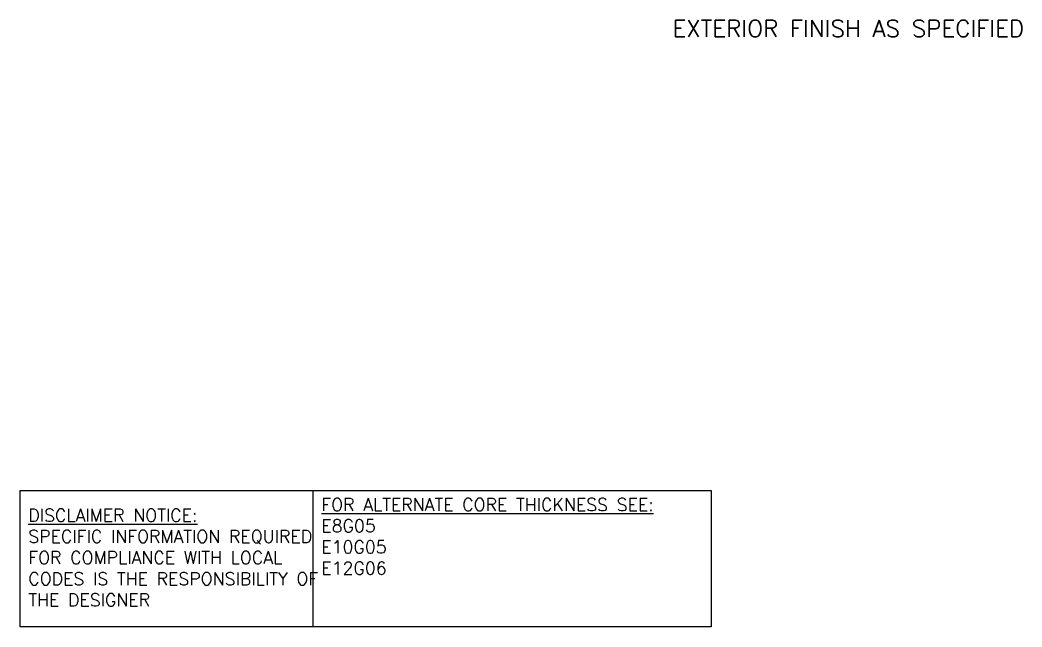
# Model space of a CAD drawing. Header units: inches. Extents: x 2949.9 to 3000.2, y 478 to 534.8.
# Drawn here: x 2955.68 to 3000.1, y 477.96 to 504.85 of the extents above; entities that cross this region are included whole.
import ezdxf

# ---------------------------------------------------------------- set-up
doc = ezdxf.new("R2010")
doc.units = ezdxf.units.IN
doc.header["$LTSCALE"] = 0.5
doc.header["$MEASUREMENT"] = 0
doc.layers.add('TEXT', color=4, linetype='CONTINUOUS')
doc.styles.get("Standard").update_dxf_attribs({"font": 'romans.shx'})

msp = doc.modelspace()

# ---------------------------------------------------------------- linework, layer by layer
at = {"layer": 'TEXT'}
msp.add_lwpolyline([(2955.682, 484.001), (2968.665, 484.001), (2968.665, 477.962), (2955.682, 477.962)], close=True, dxfattribs=at)
msp.add_lwpolyline([(2968.665, 484.001), (2986.326, 484.001), (2986.326, 477.962), (2968.665, 477.962)], dxfattribs=at)

# ---------------------------------------------------------------- texts
for s, insert, char_height, width, attachment_point in [('\\A1;EXTERIOR FINISH AS SPECIFIED', (3000.196, 504.474), 0.75, 17.3617, 6), ('{\\LFOR ALTERNATE CORE THICKNESS SEE:\\P}E8G05\\PE10G05\\PE12G06', (2969.041, 481.974), 0.5625, 23.33295, 4), ('{\\LDISCLAIMER NOTICE:}\\PSPECIFIC INFORMATION REQUIRED FOR COMPLIANCE WITH LOCAL CODES IS THE RESPONSIBILITY OF THE DESIGNER', (2956.049, 481.034), 0.5625, 14.00235, 4)]:
    msp.add_mtext(s, dxfattribs=dict(at, insert=insert, char_height=char_height, width=width, attachment_point=attachment_point))

doc.saveas('drawing.dxf')
